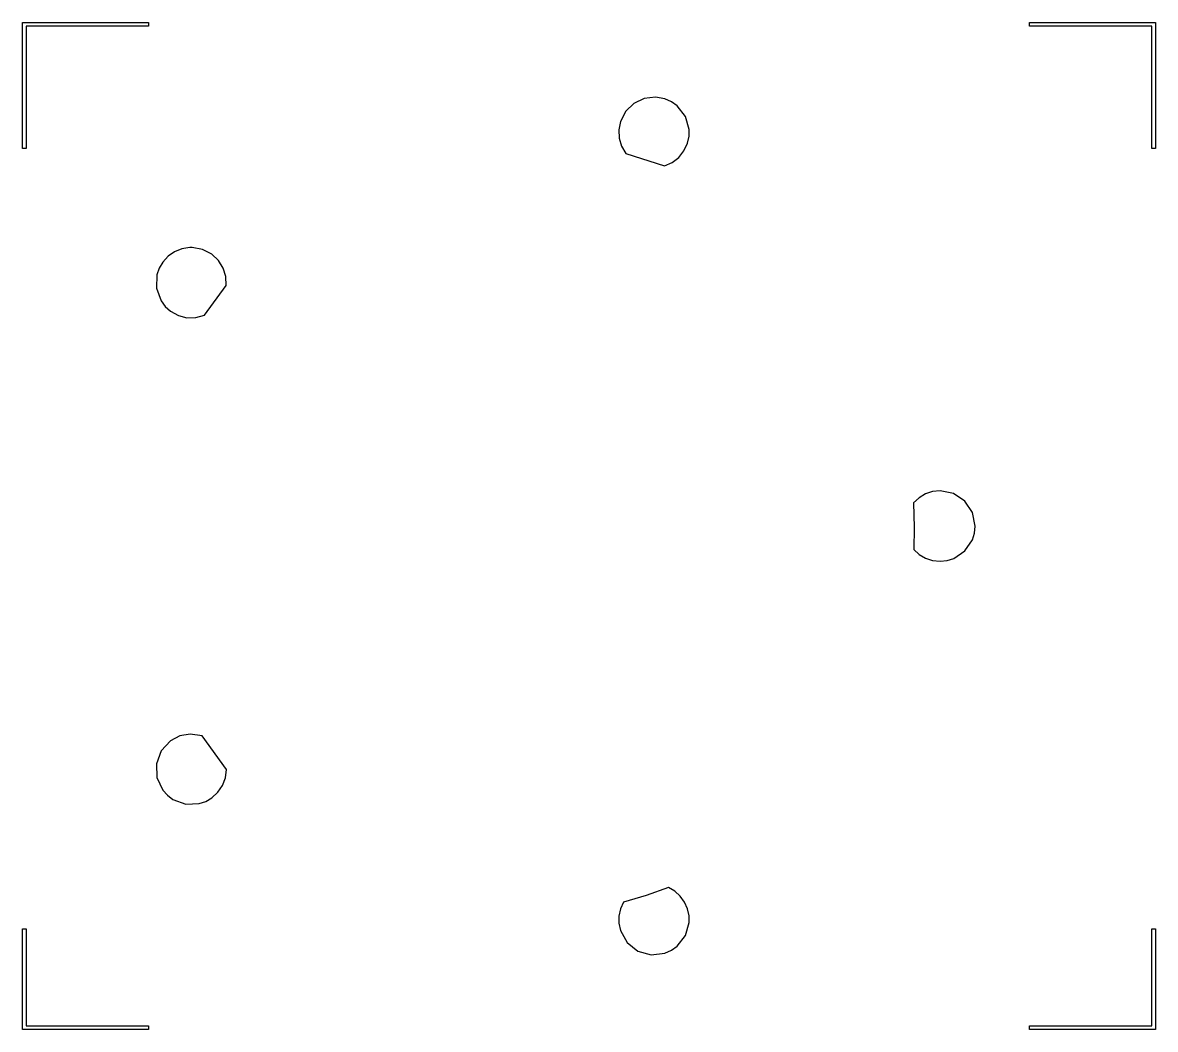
# Model space of a CAD drawing. Extents: x 0 to 6.75, y 0 to 6.
import ezdxf

# ---------------------------------------------------------------- set-up
doc = ezdxf.new("R2010")
doc.units = 0
doc.layers.add('Layer_1', color=7, linetype='CONTINUOUS')

msp = doc.modelspace()

# ---------------------------------------------------------------- linework, layer by layer
at = {"layer": 'Layer_1', "color": 7}
for points in [[(0.750006, 5.999948), (0.750006, 5.978659), (0.021249, 5.978659), (0.021249, 5.249944), (0, 5.249944), (0, 5.989283), (0, 5.999948), (0.750006, 5.999948), (0.750006, 5.999948)], [(6.749943, 5.999948), (6.749943, 5.249944), (6.728694, 5.249944), (6.728694, 5.978659), (5.999937, 5.978659), (5.999937, 5.999948), (6.749943, 5.999948), (6.749943, 5.999948)], [(0.021249, 0.599979), (0.021249, 0.021249), (0.750006, 0.021249), (0.750006, 0), (0, 0), (0, 0.599979), (0.021249, 0.599979), (0.021249, 0.599979)], [(6.749937, 0.599979), (6.749937, 0), (5.999932, 0), (5.999932, 0.021249), (6.728689, 0.021249), (6.728689, 0.599979), (6.749937, 0.599979), (6.749937, 0.599979)]]:
    msp.add_lwpolyline(points, close=True, dxfattribs=at)
for points in [[(3.771378, 5.555832), (3.703074, 5.54754), (3.642532, 5.518566), (3.594199, 5.471997), (3.562522, 5.410917), (3.552865, 5.361279), (3.555242, 5.311464), (3.569293, 5.263613), (3.594658, 5.219866), (3.824846, 5.145783), (3.870707, 5.166384), (3.909862, 5.196813), (3.940795, 5.235571), (3.961988, 5.281161), (3.971002, 5.322726), (3.971541, 5.363992), (3.949364, 5.441373), (3.899792, 5.504793), (3.866088, 5.528609), (3.827161, 5.545745), (3.771378, 5.555832), (3.771378, 5.555832)], [(1.010285, 4.659776), (0.995403, 4.659663), (0.948526, 4.652316), (0.905011, 4.634905), (0.866439, 4.608279), (0.834393, 4.573288), (0.812975, 4.536543), (0.799709, 4.497462), (0.796889, 4.417015), (0.824437, 4.341378), (0.849133, 4.308312), (0.88086, 4.279987), (0.928018, 4.254264), (0.979329, 4.241453), (1.032214, 4.241858), (1.084093, 4.255788), (1.213353, 4.432949), (1.210808, 4.486844), (1.194961, 4.537539), (1.16691, 4.582641), (1.127749, 4.619758), (1.072041, 4.648642), (1.010285, 4.659776), (1.010285, 4.659776)], [(5.466806, 3.20997), (5.422099, 3.205085), (5.379911, 3.190998), (5.341635, 3.168345), (5.308662, 3.137761), (5.313458, 2.990917), (5.309765, 2.860885), (5.342644, 2.830834), (5.380681, 2.808595), (5.42252, 2.794779), (5.466806, 2.789999), (5.509124, 2.794262), (5.548541, 2.806494), (5.615292, 2.851487), (5.660303, 2.918226), (5.672545, 2.957639), (5.676819, 2.999957), (5.660836, 3.080327), (5.615311, 3.148462), (5.547176, 3.193987), (5.466806, 3.20997), (5.466806, 3.20997)], [(0.998379, 1.759888), (0.936624, 1.748753), (0.880915, 1.71987), (0.825284, 1.659698), (0.796917, 1.582816), (0.800135, 1.500932), (0.834448, 1.426513), (0.862779, 1.394793), (0.895849, 1.370105), (0.971488, 1.342572), (1.051932, 1.345406), (1.091009, 1.358677), (1.127749, 1.3801), (1.163822, 1.413503), (1.190841, 1.453803), (1.207894, 1.499228), (1.21407, 1.548001), (1.0691, 1.749525), (0.998379, 1.759888), (0.998379, 1.759888)], [(3.848107, 0.845311), (3.715996, 0.797746), (3.580327, 0.758164), (3.562543, 0.71799), (3.553558, 0.675458), (3.55352, 0.631986), (3.562578, 0.588996), (3.602617, 0.517499), (3.666971, 0.466769), (3.74584, 0.44453), (3.827216, 0.454169), (3.866143, 0.471304), (3.899847, 0.49512), (3.949419, 0.558541), (3.971597, 0.635921), (3.971057, 0.677187), (3.962043, 0.718752), (3.944091, 0.75891), (3.918479, 0.794099), (3.886165, 0.823254), (3.848107, 0.845311), (3.848107, 0.845311)]]:
    msp.add_lwpolyline(points, dxfattribs=at)

doc.saveas('drawing.dxf')
